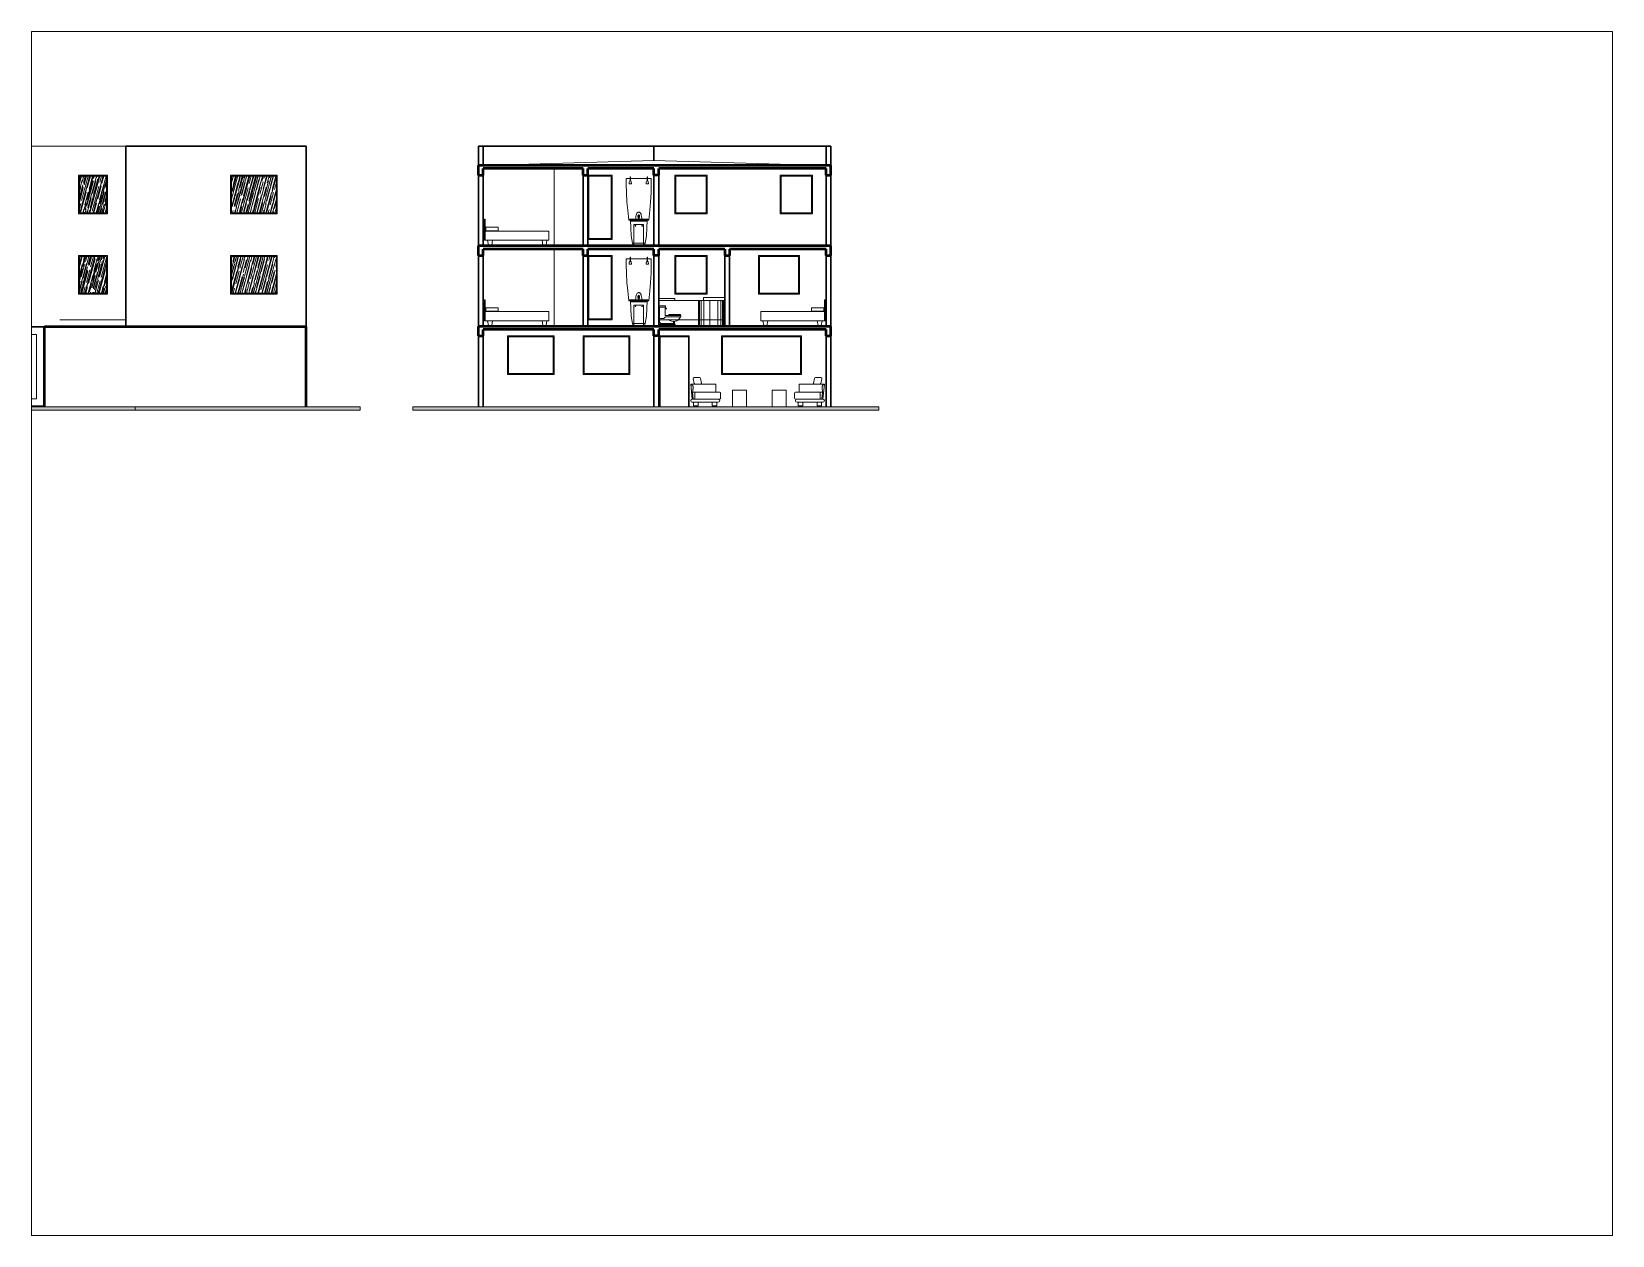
# Paper-space layout 'Layout1' of a CAD drawing. Header units: millimetres. Extents: x 27 to 240, y 20 to 183.
# The model-space entities are those that its viewports show. They can reach past a viewport. Long polylines and large blocks are cut down to what shows.
import ezdxf

# ---------------------------------------------------------------- set-up
doc = ezdxf.new("R2010")
doc.units = ezdxf.units.MM
doc.header["$MEASUREMENT"] = 0
for name, color, linetype, lineweight in [('ACABADOS', 46, 'Continuous', 9), ('BOYAS Y COTAS', 4, 'Continuous', 20), ('CANCELERIA', 5, 'Continuous', 15), ('FOLLAJE Y MUEBLES', 3, 'Continuous', 9), ('MURESTES', 5, 'Continuous', 30), ('MUROS', 1, 'Continuous', 50)]:
    doc.layers.add(name, color=color, linetype=linetype, lineweight=lineweight)

# ---------------------------------------------------------------- blocks, each defined once
blk = doc.blocks.new('AVER6MT')
for p, q in [((-0.269, 2.094), (-0.269, 2.019)), ((-0.258, 2.094), (-0.258, 2.019)), ((0.258, 2.094), (0.258, 2.019)), ((0.269, 2.094), (0.269, 2.019)), ((-0.3, 1.928), (-0.263, 1.928)), ((-0.226, 1.928), (-0.263, 1.928)), ((0.226, 1.928), (0.263, 1.928)), ((0.3, 1.928), (0.263, 1.928)), ((-0.079, 0.954), (-0.07, 0.986)), ((-0.07, 0.986), (-0.058, 1.01)), ((-0.058, 1.01), (-0.045, 1.026)), ((-0.045, 1.026), (-0.031, 1.038)), ((-0.031, 1.038), (-0.021, 1.043)), ((-0.021, 1.043), (-0.012, 1.046)), ((-0.012, 1.046), (0, 1.048)), ((0.012, 1.046), (0, 1.048)), ((0.021, 1.043), (0.012, 1.046)), ((0.031, 1.038), (0.021, 1.043)), ((0.045, 1.026), (0.031, 1.038)), ((0.058, 1.01), (0.045, 1.026)), ((0.07, 0.986), (0.058, 1.01)), ((0.079, 0.954), (0.07, 0.986)), ((-0.312, 0.825), (0, 0.825)), ((0.261, 0.793), (-0.261, 0.793)), ((-0.26, 0.765), (0, 0.765)), ((-0.15, 0.087), (-0.15, 0.661)), ((-0.15, 0.661), (0, 0.661)), ((-0.107, 0.627), (-0.112, 0.619)), ((-0.112, 0.619), (-0.107, 0.611)), ((-0.098, 0.627), (-0.107, 0.627)), ((-0.107, 0.611), (-0.098, 0.611)), ((-0.1, 0.83), (-0.096, 0.869)), ((-0.099, 0.828), (-0.1, 0.83)), ((-0.094, 0.825), (-0.099, 0.828)), ((-0.093, 0.619), (-0.098, 0.627)), ((-0.098, 0.611), (-0.093, 0.619)), ((-0.096, 0.869), (-0.088, 0.911)), ((-0.088, 0.911), (-0.079, 0.954)), ((-0.026, 0.918), (-0.024, 0.93)), ((-0.025, 0.909), (-0.026, 0.918)), ((-0.023, 0.898), (-0.025, 0.909)), ((-0.024, 0.93), (-0.02, 0.94)), ((-0.019, 0.888), (-0.023, 0.898)), ((-0.02, 0.94), (-0.015, 0.948)), ((-0.014, 0.879), (-0.019, 0.888)), ((-0.016, 0.874), (-0.005, 0.898)), ((-0.016, 0.874), (-0.011, 0.882)), ((-0.016, 0.863), (-0.016, 0.874)), ((-0.01, 0.855), (-0.016, 0.863)), ((-0.015, 0.948), (-0.008, 0.955)), ((-0.011, 0.882), (0, 0.886)), ((-0.009, 0.953), (-0.01, 0.943)), ((-0.01, 0.943), (-0.008, 0.938)), ((0, 0.852), (-0.01, 0.855)), ((-0.005, 0.961), (-0.009, 0.953)), ((-0.008, 0.938), (-0.003, 0.937)), ((0, 0.966), (-0.005, 0.961)), ((-0.005, 0.898), (-0.002, 0.902)), ((-0.003, 0.937), (0, 0.937)), ((-0.003, 0.931), (0, 0.934)), ((-0.003, 0.906), (-0.003, 0.931)), ((0, 0.903), (-0.003, 0.906)), ((-0.002, 0.902), (0, 0.902)), ((0, 0.966), (0.005, 0.961)), ((0.003, 0.937), (0, 0.937)), ((0.003, 0.931), (0, 0.934)), ((0, 0.903), (0.003, 0.906)), ((0.002, 0.902), (0, 0.902)), ((0.011, 0.882), (0, 0.886)), ((0, 0.852), (0.01, 0.855)), ((0.312, 0.825), (0, 0.825)), ((0.26, 0.765), (0, 0.765)), ((0.15, 0.661), (0, 0.661)), ((0.005, 0.898), (0.002, 0.902)), ((0.008, 0.938), (0.003, 0.937)), ((0.003, 0.906), (0.003, 0.931)), ((0.005, 0.961), (0.009, 0.953)), ((0.016, 0.874), (0.005, 0.898)), ((0.015, 0.948), (0.008, 0.955)), ((0.01, 0.943), (0.008, 0.938)), ((0.009, 0.953), (0.01, 0.943)), ((0.01, 0.855), (0.016, 0.863)), ((0.016, 0.874), (0.011, 0.882)), ((0.014, 0.879), (0.019, 0.888)), ((0.02, 0.94), (0.015, 0.948)), ((0.016, 0.863), (0.016, 0.874)), ((0.019, 0.888), (0.023, 0.898)), ((0.024, 0.93), (0.02, 0.94)), ((0.023, 0.898), (0.025, 0.909)), ((0.026, 0.918), (0.024, 0.93)), ((0.025, 0.909), (0.026, 0.918)), ((0.088, 0.911), (0.079, 0.954)), ((0.096, 0.869), (0.088, 0.911)), ((0.093, 0.619), (0.098, 0.627)), ((0.098, 0.611), (0.093, 0.619)), ((0.094, 0.825), (0.099, 0.828)), ((0.1, 0.83), (0.096, 0.869)), ((0.098, 0.627), (0.107, 0.627)), ((0.107, 0.611), (0.098, 0.611)), ((0.099, 0.828), (0.1, 0.83)), ((0.107, 0.627), (0.112, 0.619)), ((0.112, 0.619), (0.107, 0.611)), ((0.15, 0.087), (0.15, 0.661)), ((-0.15, 0.087), (-0.15, 0.011)), ((0.15, 0.087), (0.15, 0.011))]:
    blk.add_line(p, q)
blk.add_lwpolyline([(0.308, 0.793), (0.342, 1.104), (0.369, 1.361), (0.38, 1.656), (0.386, 1.913), (0.386, 2.094), (0.269, 2.094), (0.269, 2.14), (0.268, 2.145), (0.263, 2.148), (0.26, 2.146), (0.258, 2.142), (0.258, 2.094), (0, 2.094), (-0.258, 2.094), (-0.258, 2.142), (-0.26, 2.146), (-0.263, 2.148), (-0.268, 2.145), (-0.269, 2.14), (-0.269, 2.094), (-0.386, 2.094), (-0.386, 1.913), (-0.38, 1.656), (-0.369, 1.361), (-0.342, 1.104), (-0.308, 0.793), (-0.261, 0.793), (-0.249, 0.558), (-0.238, 0.312), (-0.199, 0.087), (-0.172, 0), (-0.15, 0), (-0.15, 0.011), (0, 0.011), (0.15, 0.011), (0.15, 0), (0.172, 0), (0.199, 0.087), (0.238, 0.312), (0.249, 0.558), (0.261, 0.793)], close=True)
for points in [[(-0.263, 2.019), (-0.275, 2.019), (-0.275, 2.015), (-0.28, 2.015), (-0.288, 1.998), (-0.294, 1.979), (-0.298, 1.952), (-0.3, 1.928)], [(-0.263, 2.019), (-0.252, 2.019), (-0.252, 2.015), (-0.246, 2.015), (-0.239, 1.998), (-0.233, 1.979), (-0.228, 1.952), (-0.226, 1.928)], [(0.263, 2.019), (0.252, 2.019), (0.252, 2.015), (0.246, 2.015), (0.239, 1.998), (0.233, 1.979), (0.228, 1.952), (0.226, 1.928)], [(0.263, 2.019), (0.275, 2.019), (0.275, 2.015), (0.28, 2.015), (0.288, 1.998), (0.294, 1.979), (0.298, 1.952), (0.3, 1.928)], [(-0.199, 0.087), (0, 0.087)], [(0.199, 0.087), (0, 0.087)]]:
    blk.add_lwpolyline(points)
blk = doc.blocks.new('A$C7F246961')
for p, q in [((0.488, 0.525), (0.45, 0.525)), ((0.45, 0.525), (0.45, 0.5)), ((0.45, 0.5), (0.488, 0.5)), ((0.488, 0.55), (0.488, 0.3)), ((0.663, 0.125), (0.663, 0.55)), ((0, 0.3), (0, 0.25)), ((0.488, 0.3), (0, 0.3)), ((0, 0.25), (0.475, 0.25)), ((0.013, 0.3), (0.013, 0.325)), ((0.013, 0.325), (0.375, 0.325)), ((0.2, 0.05), (0.2, 0.113)), ((0.2, 0.025), (0.2, 0.05)), ((0.2, 0.05), (0.625, 0.05)), ((0.225, 0.112), (0.225, 0.05)), ((0.375, 0.325), (0.375, 0.3)), ((0.475, 0.25), (0.525, 0.2)), ((0.525, 0.2), (0.663, 0.2)), ((0.625, 0.05), (0.625, 0.025))]:
    blk.add_line(p, q)
for points in [[(0.675, 0.55), (0.675, 0.6), (0.475, 0.6), (0.475, 0.55)], [(0.65, 0), (0.65, 0.025), (0.175, 0.025), (0.175, 0)]]:
    blk.add_lwpolyline(points, close=True)
for centre, radius, start, end in [((0.225, 0.345), 0.233, 204.0619, 312.2547), ((0.581, 0.119), 0.0815, 302.4712, 4.3987)]:
    blk.add_arc(centre, radius, start, end)
blk = doc.blocks.new('A$C511046BF')
for p, q in [((0, 0.433), (0, 0.803)), ((0, 0.803), (0.024, 0.803)), ((0.024, 0.803), (0.024, 0.15)), ((0, 0.433), (0, 0.15)), ((2, 0.433), (0, 0.433)), ((0, 0.15), (2, 0.15)), ((0.126, 0), (0.101, 0.15)), ((0.251, 0.15), (0.101, 0.15)), ((0.176, 0), (0.126, 0)), ((0.176, 0), (0.226, 0)), ((0.226, 0), (0.251, 0.15)), ((1.814, 0), (1.789, 0.15)), ((1.939, 0.15), (1.789, 0.15)), ((1.864, 0), (1.814, 0)), ((1.864, 0), (1.914, 0)), ((1.914, 0), (1.939, 0.15)), ((2, 0.15), (2, 0.433))]:
    blk.add_line(p, q)
blk.add_lwpolyline([(0.424, 0.557), (0.047, 0.557), (0.047, 0.446), (0.424, 0.446)], close=True)
blk = doc.blocks.new('A$C3FB36643')
blk.add_blockref('A$C511046BF', (0, 0))
blk = doc.blocks.new('A$C4D535CCF')
for p, q in [((0.148, 0.675), (0.928, 0.675)), ((0.148, 0.675), (0.148, 0.425)), ((0.928, 0.675), (0.26, 0.675)), ((0.587, 0.675), (0.815, 0.675)), ((0.595, 0.711), (0.626, 0.856)), ((0.791, 0.675), (0.624, 0.675)), ((0.655, 0.88), (0.822, 0.88)), ((0.815, 0.675), (0.815, 0.675)), ((0.82, 0.699), (0.851, 0.844)), ((0.88, 0.215), (0.928, 0.675)), ((0, 0.395), (0, 0.245)), ((0.03, 0.425), (0.872, 0.425)), ((0.03, 0.215), (0.88, 0.215)), ((0.08, 0.115), (0.88, 0.115)), ((0.119, 0.115), (0.119, 0)), ((0.119, 0), (0.259, 0)), ((0.259, 0.115), (0.259, 0)), ((0.701, 0.115), (0.701, 0)), ((0.841, 0), (0.701, 0)), ((0.8, 0.425), (0.8, 0.215)), ((0.841, 0.115), (0.841, 0)), ((0.85, 0.215), (0.872, 0.425))]:
    blk.add_line(p, q)
blk.add_lwpolyline([(0.872, 0.425), (0.868, 0.457), (0.865, 0.483), (0.862, 0.505), (0.859, 0.522), (0.858, 0.536), (0.856, 0.548), (0.855, 0.557), (0.855, 0.566), (0.854, 0.574), (0.854, 0.582), (0.855, 0.589), (0.856, 0.596), (0.857, 0.603), (0.859, 0.61), (0.862, 0.617), (0.865, 0.624), (0.869, 0.63), (0.874, 0.637), (0.879, 0.643), (0.886, 0.65), (0.895, 0.656), (0.904, 0.662), (0.915, 0.669), (0.928, 0.675)])
for centre, radius, start, end in [((0.624, 0.705), 0.03, 168, 270), ((0.655, 0.85), 0.03, 90, 168), ((0.791, 0.705), 0.03, 270, 348), ((0.822, 0.85), 0.03, 348, 90), ((0.03, 0.395), 0.03, 90, 180), ((0.03, 0.245), 0.03, 180, 270), ((0.08, 0.165), 0.05, 90, 270), ((0.88, 0.165), 0.05, 270, 90)]:
    blk.add_arc(centre, radius, start, end)
blk = doc.blocks.new('A$C0C0F4587')
for p, q in [((0, 0.5), (0.433, 0.5)), ((0, 0), (0, 0.5)), ((0.433, 0.5), (0.433, 0)), ((1.229, 0), (1.229, 0.5)), ((1.229, 0.5), (1.662, 0.5)), ((1.662, 0.5), (1.662, 0))]:
    blk.add_line(p, q)

msp = doc.modelspace()

# ---------------------------------------------------------------- hatches: boundary and pattern name
at = {"layer": 'FOLLAJE Y MUEBLES'}
h = msp.add_hatch(dxfattribs=at)
h.set_pattern_fill('AR-RROOF', color=256, scale=0.1, angle=75, style=0)
h.set_pattern_definition([(75, (-20.79846, -7.88286), (-0.039652393, 0.238385586), [1.5, -0.2, 0.5, -0.1]), (75, (-20.81233, -7.74145), (-0.15435004, -0.06216965), [0.3, -0.033, 0.6, -0.075]), (75, (-20.86762, -7.812566), (0.069868873, 0.519622306), [0.8, -0.14, 0.4, -0.1])])
h.paths.add_polyline_path([(236.563, 104.672), (235.348, 104.672), (235.348, 103.532), (236.563, 103.532)])
h.paths.add_polyline_path([(238.248, 103.532), (239.088, 103.532), (239.088, 104.672), (238.248, 104.672)])
h.paths.add_polyline_path([(239.088, 102.172), (238.248, 102.172), (238.248, 101.032), (239.088, 101.032)])
h.paths.add_polyline_path([(236.563, 102.172), (235.348, 102.172), (235.348, 101.032), (236.563, 101.032)])
h.paths.add_polyline_path([(244.363, 101.032), (244.363, 102.172), (242.973, 102.172), (242.973, 101.032)])
h.paths.add_polyline_path([(242.973, 104.672), (242.973, 103.532), (244.363, 103.532), (244.363, 104.672)])
for points in [[(239.976, 97.402), (239.976, 97.502), (232.987, 97.502), (232.987, 97.402)], [(246.966, 97.502), (239.976, 97.502), (239.976, 97.402), (246.966, 97.402)], [(263.075, 97.402), (263.075, 97.502), (248.6, 97.502), (248.6, 97.402)]]:
    msp.add_hatch(color=256, dxfattribs=at).paths.add_polyline_path(points)

# ---------------------------------------------------------------- linework, layer by layer
at = {"layer": 'ACABADOS'}
for p, q in [((239.693, 100.202), (237.643, 100.202)), ((256.237, 100.202), (258.287, 100.202))]:
    msp.add_line(p, q, dxfattribs=at)
at = {"layer": 'BOYAS Y COTAS'}
msp.add_line((234.262, 105.602), (239.693, 105.602), dxfattribs=at)
at = {"layer": 'CANCELERIA'}
for p, q in [((252.987, 102.502), (252.987, 104.902)), ((252.987, 100.002), (252.987, 102.402)), ((256.237, 99.702), (257.187, 99.702)), ((256.237, 99.672), (257.187, 99.672)), ((257.157, 97.502), (257.157, 99.702)), ((257.187, 97.502), (257.187, 99.702)), ((239.976, 97.402), (239.976, 97.502))]:
    msp.add_line(p, q, dxfattribs=at)
for points in [[(236.593, 103.502), (235.318, 103.502), (235.318, 104.702), (236.593, 104.702)], [(236.563, 103.532), (235.348, 103.532), (235.348, 104.672), (236.563, 104.672)], [(238.218, 104.702), (239.118, 104.702), (239.118, 103.502), (238.218, 103.502)], [(238.248, 104.672), (239.088, 104.672), (239.088, 103.532), (238.248, 103.532)], [(244.393, 104.702), (242.943, 104.702), (242.943, 103.502), (244.393, 103.502)], [(244.363, 104.672), (242.973, 104.672), (242.973, 103.532), (244.363, 103.532)], [(254.037, 104.702), (254.787, 104.702), (254.787, 102.702), (254.037, 102.702)], [(254.067, 104.672), (254.757, 104.672), (254.757, 102.732), (254.067, 102.732)], [(256.737, 104.702), (257.737, 104.702), (257.737, 103.502), (256.737, 103.502)], [(256.767, 104.672), (257.707, 104.672), (257.707, 103.532), (256.767, 103.532)], [(260.012, 104.702), (261.012, 104.702), (261.012, 103.502), (260.012, 103.502)], [(260.042, 104.672), (260.982, 104.672), (260.982, 103.532), (260.042, 103.532)], [(236.593, 101.002), (235.318, 101.002), (235.318, 102.202), (236.593, 102.202)], [(236.563, 101.032), (235.348, 101.032), (235.348, 102.172), (236.563, 102.172)], [(238.218, 102.202), (239.118, 102.202), (239.118, 101.002), (238.218, 101.002)], [(238.248, 102.172), (239.088, 102.172), (239.088, 101.032), (238.248, 101.032)], [(244.393, 102.202), (242.943, 102.202), (242.943, 101.002), (244.393, 101.002)], [(244.363, 102.172), (242.973, 102.172), (242.973, 101.032), (244.363, 101.032)], [(254.037, 102.202), (254.787, 102.202), (254.787, 100.202), (254.037, 100.202)], [(254.067, 102.172), (254.757, 102.172), (254.757, 100.232), (254.067, 100.232)], [(256.737, 102.202), (257.737, 102.202), (257.737, 101.002), (256.737, 101.002)], [(256.767, 102.172), (257.707, 102.172), (257.707, 101.032), (256.767, 101.032)], [(259.337, 101.002), (260.612, 101.002), (260.612, 102.202), (259.337, 102.202)], [(259.367, 101.032), (260.582, 101.032), (260.582, 102.172), (259.367, 102.172)], [(235.622, 100.002), (237.168, 100.002), (237.168, 97.502), (235.622, 97.502)], [(235.652, 99.972), (237.138, 99.972), (237.138, 97.532), (235.652, 97.532)], [(235.872, 99.752), (236.918, 99.752), (236.918, 97.752), (235.872, 97.752)], [(252.987, 98.502), (251.537, 98.502), (251.537, 99.702), (252.987, 99.702)], [(252.957, 98.532), (251.567, 98.532), (251.567, 99.672), (252.957, 99.672)], [(253.887, 98.502), (255.337, 98.502), (255.337, 99.702), (253.887, 99.702)], [(253.917, 98.532), (255.307, 98.532), (255.307, 99.672), (253.917, 99.672)], [(258.187, 98.502), (260.668, 98.502), (260.668, 99.702), (258.187, 99.702)], [(258.217, 98.532), (260.638, 98.532), (260.638, 99.672), (258.217, 99.672)], [(236.122, 99.502), (236.668, 99.502), (236.668, 98.002), (236.122, 98.002)]]:
    msp.add_lwpolyline(points, close=True, dxfattribs=at)
at = {"layer": 'FOLLAJE Y MUEBLES'}
for p, q in [((256.087, 105.152), (250.787, 105.002)), ((256.087, 105.152), (261.434, 105.002)), ((256.237, 100.807), (258.287, 100.807)), ((257.471, 100.807), (257.471, 100.002)), ((257.502, 100.807), (257.502, 100.002)), ((257.558, 100.807), (257.558, 100.002)), ((257.637, 100.807), (257.637, 100.002)), ((257.819, 100.807), (257.819, 100.002)), ((258.072, 100.807), (258.072, 100.002)), ((258.167, 100.807), (258.167, 100.002)), ((258.215, 100.807), (258.215, 100.002)), ((258.246, 100.807), (258.246, 100.002)), ((258.27, 100.807), (258.27, 100.002)), ((232.987, 97.502), (246.966, 97.502)), ((232.987, 97.402), (246.966, 97.402)), ((246.966, 97.402), (246.966, 97.502)), ((248.6, 97.402), (248.6, 97.502)), ((263.075, 97.502), (248.6, 97.502)), ((263.075, 97.402), (248.6, 97.402)), ((263.075, 97.402), (263.075, 97.502))]:
    msp.add_line(p, q, dxfattribs=at)
for points in [[(256.237, 100.807), (256.742, 100.807), (256.742, 100.87), (256.237, 100.87)], [(258.287, 100.807), (257.629, 100.807), (257.629, 100.902), (258.287, 100.902)]]:
    msp.add_lwpolyline(points, close=True, dxfattribs=at)
at = {"layer": 'MURESTES'}
for p, q in [((239.693, 105.602), (245.293, 105.602)), ((239.693, 100.002), (239.693, 105.602)), ((245.293, 100.002), (245.293, 105.602)), ((261.584, 105.602), (250.637, 105.602)), ((250.637, 105.002), (250.637, 105.602)), ((250.787, 105.002), (250.787, 105.602)), ((256.087, 105.152), (256.087, 105.602)), ((261.434, 105.002), (261.434, 105.602)), ((261.584, 105.002), (261.584, 105.602)), ((250.637, 102.502), (250.637, 104.702)), ((250.787, 102.502), (250.787, 104.702)), ((253.887, 102.502), (253.887, 104.702)), ((254.037, 102.502), (254.037, 104.702)), ((256.087, 102.502), (256.087, 104.702)), ((256.237, 102.502), (256.237, 104.702)), ((261.434, 102.502), (261.434, 104.702)), ((261.584, 102.502), (261.584, 104.702)), ((250.637, 100.002), (250.637, 102.202)), ((250.787, 100.002), (250.787, 102.202)), ((253.887, 100.002), (253.887, 102.202)), ((254.037, 100.002), (254.037, 102.202)), ((256.087, 100.002), (256.087, 102.202)), ((256.237, 100.002), (256.237, 102.202)), ((258.287, 100.002), (258.287, 102.202)), ((258.437, 100.002), (258.437, 102.202)), ((261.434, 100.002), (261.434, 102.202)), ((261.584, 100.002), (261.584, 102.202)), ((250.637, 97.502), (250.637, 99.702)), ((250.787, 97.502), (250.787, 99.702)), ((256.087, 97.502), (256.087, 99.702)), ((256.237, 97.502), (256.237, 99.702)), ((256.267, 97.502), (256.267, 99.702)), ((261.434, 97.502), (261.434, 99.702)), ((261.584, 97.502), (261.584, 99.702))]:
    msp.add_line(p, q, dxfattribs=at)
at = {"layer": 'MUROS'}
for p, q in [((261.584, 105.002), (250.637, 105.002)), ((250.637, 104.702), (250.637, 105.002)), ((250.637, 104.702), (250.787, 104.702)), ((253.887, 104.902), (250.787, 104.902)), ((250.787, 104.702), (250.787, 104.902)), ((253.887, 104.702), (253.887, 104.902)), ((253.887, 104.702), (254.037, 104.702)), ((256.087, 104.902), (254.037, 104.902)), ((254.037, 104.702), (254.037, 104.902)), ((256.087, 104.702), (256.087, 104.902)), ((256.237, 104.702), (256.087, 104.702)), ((261.434, 104.902), (256.237, 104.902)), ((256.237, 104.702), (256.237, 104.902)), ((261.434, 104.702), (261.434, 104.902)), ((261.434, 104.702), (261.584, 104.702)), ((261.584, 104.702), (261.584, 105.002)), ((261.584, 102.502), (250.637, 102.502)), ((250.637, 102.202), (250.637, 102.502)), ((250.637, 102.202), (250.787, 102.202)), ((253.887, 102.402), (250.787, 102.402)), ((250.787, 102.202), (250.787, 102.402)), ((253.887, 102.202), (253.887, 102.402)), ((253.887, 102.202), (254.037, 102.202)), ((256.087, 102.402), (254.037, 102.402)), ((254.037, 102.202), (254.037, 102.402)), ((256.087, 102.202), (256.087, 102.402)), ((256.237, 102.202), (256.087, 102.202)), ((258.287, 102.402), (256.237, 102.402)), ((256.237, 102.202), (256.237, 102.402)), ((258.287, 102.402), (258.287, 102.202)), ((258.287, 102.202), (258.437, 102.202)), ((261.434, 102.402), (258.437, 102.402)), ((258.437, 102.402), (258.437, 102.202)), ((261.434, 102.202), (261.434, 102.402)), ((261.434, 102.202), (261.584, 102.202)), ((261.584, 102.202), (261.584, 102.502)), ((237.168, 100.002), (245.293, 100.002)), ((237.168, 97.502), (237.168, 100.002)), ((245.293, 97.502), (245.293, 100.002)), ((261.584, 100.002), (250.637, 100.002)), ((250.637, 99.702), (250.637, 100.002)), ((250.637, 99.702), (250.787, 99.702)), ((256.087, 99.902), (250.787, 99.902)), ((250.787, 99.702), (250.787, 99.902)), ((256.087, 99.702), (256.087, 99.902)), ((256.237, 99.702), (256.087, 99.702)), ((261.434, 99.902), (256.237, 99.902)), ((256.237, 99.702), (256.237, 99.902)), ((261.434, 99.702), (261.434, 99.902)), ((261.434, 99.702), (261.584, 99.702)), ((261.584, 99.702), (261.584, 100.002))]:
    msp.add_line(p, q, dxfattribs=at)

# ---------------------------------------------------------------- block references
at = {"layer": 'FOLLAJE Y MUEBLES', "xscale": -1}
for name, p in [('AVER6MT', (255.617, 102.503)), ('AVER6MT', (255.617, 100.003)), ('A$C7F246961', (256.924, 100.043)), ('A$C3FB36643', (261.41, 100.025)), ('A$C4D535CCF', (258.16, 97.529))]:
    msp.add_blockref(name, p, dxfattribs=at)
at = {"layer": 'FOLLAJE Y MUEBLES'}
for name, p in [('A$C3FB36643', (250.824, 102.525)), ('A$C3FB36643', (250.824, 100.025)), ('A$C4D535CCF', (260.453, 97.529)), ('A$C0C0F4587', (258.531, 97.519))]:
    msp.add_blockref(name, p, dxfattribs=at)

psp = doc.layouts.get("Layout1")

# ---------------------------------------------------------------- viewports
at = {"layer": '0'}
psp.add_viewport(center=(133.35, 101.6), size=(213.36, 162.56), view_center_point=(261.307, 90.459), view_height=37.39975, dxfattribs=at)

doc.saveas('drawing.dxf')
